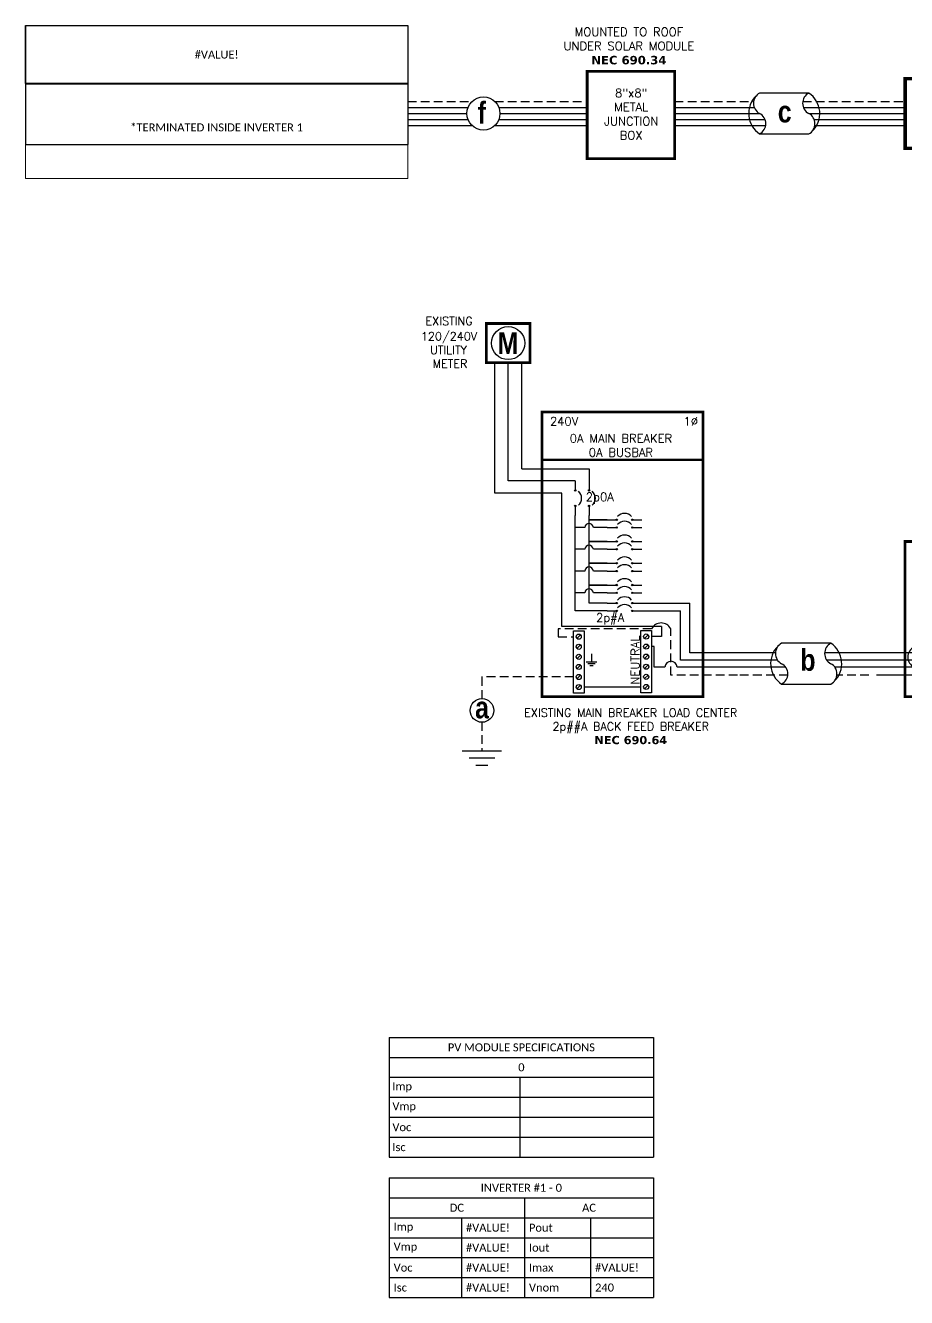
# Model space of a CAD drawing. Header units: feet. Extents: x 16885 to 17654, y 15293 to 15849.
# Drawn here: x 16885 to 17265, y 15293 to 15842 of the extents above; entities that cross this region are included whole.
import ezdxf

# ---------------------------------------------------------------- set-up
doc = ezdxf.new("R2010")
doc.units = ezdxf.units.FT
doc.header["$MEASUREMENT"] = 0
doc.linetypes.add('HIDDEN', pattern=[0.375, 0.25, -0.125])
for name, color, linetype in [('ONE LINE BLOCKS', 7, 'Continuous'), ('TABLES', 7, 'Continuous'), ('TEXT', 7, 'Continuous'), ('Z - TITLEBLOCK TXT', 7, 'Continuous')]:
    doc.layers.add(name, color=color, linetype=linetype)
doc.styles.add('ONE LINE TXT', font='techb___.ttf')
doc.styles.get("Standard").update_dxf_attribs({"font": 'simplex.shx'})

# ---------------------------------------------------------------- blocks, each defined once
blk = doc.blocks.new('*T10')
at = {"layer": 'Defpoints', "color": 8, "linetype": 'ByBlock', "lineweight": 0, "transparency": 16777216}
for p, q in [((0, -51.42), (0, -66.05)), ((165.11, -51.42), (165.11, -66.05)), ((0, -66.05), (165.11, -66.05))]:
    blk.add_line(p, q, dxfattribs=at)
at = {"layer": 'Z - TITLEBLOCK TXT', "color": 0, "lineweight": -2, "transparency": 16777216}
for p, q in [((0, 0), (165.11, 0)), ((0, 0), (0, -51.42)), ((165.11, 0), (165.11, -51.42)), ((0, -25.14), (165.11, -25.14)), ((0, -51.42), (165.11, -51.42))]:
    blk.add_line(p, q, dxfattribs=at)
at = {"layer": 'Z - TITLEBLOCK TXT', "color": 0, "linetype": 'Continuous', "transparency": 16777216, "char_height": 3.4544, "width": 155.095, "attachment_point": 5}
for s, insert in [('{\\fCalibri|b0|i0|c0;#VALUE!', (82.56, -12.57)), ('{\\fCalibri|b0|i0|c0;^J^J*TERMINATED INSIDE INVERTER 1', (82.56, -38.28))]:
    blk.add_mtext(s, dxfattribs=dict(at, insert=insert))
blk = doc.blocks.new('M_METER PAN')
at = {"color": 253, "linetype": 'Continuous'}
for p, q in [((4.735, 8.023), (3.483, 8.023)), ((3.483, 2.136), (3.483, 8.023)), ((4.735, 8.023), (4.735, 8.748)), ((8.589, 8.023), (8.589, 8.748)), ((8.589, 8.023), (9.84, 8.023)), ((9.84, 2.136), (9.84, 8.023)), ((3.483, 0.611), (0, 0.611)), ((9.84, 0.611), (13.323, 0.611))]:
    blk.add_line(p, q, dxfattribs=at)
at = {"color": 7, "linetype": 'Continuous'}
for p, q in [((5.163, 7.563), (5.163, 6.819)), ((5.163, 7.563), (9.474, 7.563)), ((9.474, 7.563), (9.474, 1.711)), ((4.245, 1.711), (0, 1.711)), ((4.245, 1.711), (4.245, 0.898)), ((5.163, 0.898), (5.163, 1.37)), ((9.474, 1.711), (13.323, 1.711)), ((4.245, 0.898), (5.163, 0.898))]:
    blk.add_line(p, q, dxfattribs=at)
at = {"color": 10, "linetype": 'Continuous'}
for p, q in [((8.16, 7.142), (8.16, 6.819)), ((8.16, 7.142), (9.123, 7.142)), ((9.123, 7.142), (9.123, 1.149)), ((3.832, 1.149), (0, 1.149)), ((3.832, 1.149), (3.832, 0.611)), ((8.16, 1.37), (8.16, 0.611)), ((9.123, 1.149), (13.323, 1.149)), ((3.832, 0.611), (8.16, 0.611))]:
    blk.add_line(p, q, dxfattribs=at)
at = {"color": 1, "linetype": 'Continuous'}
for p, q in [((5.565, 5.899), (4.761, 5.899)), ((7.758, 5.899), (8.562, 5.899)), ((5.565, 2.326), (4.761, 2.326)), ((7.758, 2.326), (8.562, 2.326))]:
    blk.add_line(p, q, dxfattribs=at)
at = {"color": 253, "linetype": 'Continuous'}
for centre, start, end in [((3.823, 1.374), 113.9997, 246.0003), ((9.5, 1.374), 293.9997, 66.0003)]:
    blk.add_arc(centre, 0.835, start, end, dxfattribs=at)
at = {"layer": 'ONE LINE BLOCKS', "lineweight": 50, "const_width": 0.21}
blk.add_lwpolyline([(2.772, -1.647), (2.772, 10.216), (10.552, 10.216), (10.552, -1.647)], close=True, dxfattribs=at)
at = {"layer": 'TEXT', "color": 92, "linetype": 'HIDDEN', "ltscale": 15}
for p, q in [((4.347, 0), (0, 0)), ((4.347, 0), (4.347, -0.649)), ((8.201, 0), (8.201, -0.649)), ((8.201, 0), (13.323, 0))]:
    blk.add_line(p, q, dxfattribs=at)
at = {"layer": 'TEXT', "color": 92, "linetype": 'Continuous', "flags": 128}
for points in [[(9.228, -0.457), (9.227, -1.078)], [(8.812, -1.078), (9.642, -1.078)], [(9.498, -1.231), (8.956, -1.231)], [(9.354, -1.385), (9.1, -1.385)]]:
    blk.add_lwpolyline(points, dxfattribs=at)
at = {"layer": 'TEXT', "linetype": 'Continuous'}
blk.add_circle((6.662, 4.095), 2.059, dxfattribs=at)
at = {"layer": 'Z - TITLEBLOCK TXT', "color": 1, "linetype": 'Continuous'}
for p, q in [((4.275, 8.748), (4.275, 9.552)), ((4.275, 9.552), (9.049, 9.552)), ((9.049, 9.552), (9.049, 8.748)), ((9.049, 8.748), (4.275, 8.748)), ((4.761, 6.819), (4.761, 4.888)), ((5.565, 6.819), (4.761, 6.819)), ((5.565, 5.838), (5.565, 6.819)), ((7.758, 5.838), (7.758, 6.819)), ((7.758, 6.819), (8.562, 6.819)), ((8.562, 6.819), (8.562, 4.888)), ((4.761, 3.301), (4.761, 1.37)), ((8.562, 3.301), (8.562, 1.37)), ((5.565, 1.37), (5.565, 2.351)), ((7.758, 1.37), (7.758, 2.351)), ((4.761, 1.37), (5.565, 1.37)), ((8.562, 1.37), (7.758, 1.37)), ((3.887, -1.453), (3.887, -0.649)), ((3.887, -0.649), (8.661, -0.649)), ((8.661, -0.649), (8.661, -1.453)), ((8.661, -1.453), (3.887, -1.453))]:
    blk.add_line(p, q, dxfattribs=at)
at = {"layer": 'Z - TITLEBLOCK TXT', "color": 4, "linetype": 'Continuous'}
for p, q in [((4.874, 9.29), (4.596, 9.011)), ((5.645, 9.29), (5.366, 9.011)), ((6.416, 9.29), (6.137, 9.011)), ((7.186, 9.29), (6.908, 9.011)), ((7.957, 9.29), (7.679, 9.011)), ((8.728, 9.29), (8.449, 9.011)), ((5.303, 6.499), (5.024, 6.22)), ((8.299, 6.499), (8.021, 6.22)), ((5.303, 2.005), (5.024, 1.727)), ((8.299, 2.005), (8.021, 1.727)), ((4.486, -0.912), (4.208, -1.19)), ((5.257, -0.912), (4.978, -1.19)), ((6.028, -0.912), (5.749, -1.19)), ((6.798, -0.912), (6.52, -1.19)), ((7.569, -0.912), (7.291, -1.19)), ((8.34, -0.912), (8.061, -1.19))]:
    blk.add_line(p, q, dxfattribs=at)
for centre in [(4.735, 9.15), (5.506, 9.15), (6.276, 9.15), (7.047, 9.15), (7.818, 9.15), (8.589, 9.15), (5.163, 6.359), (8.16, 6.359), (5.163, 1.866), (8.16, 1.866), (4.347, -1.051), (5.118, -1.051), (5.888, -1.051), (6.659, -1.051), (7.43, -1.051), (8.201, -1.051)]:
    blk.add_circle(centre, 0.197, dxfattribs=at)
at = {"layer": 'TABLES', "color": 4, "linetype": 'Continuous'}
blk.add_text('ISOLATED NEUTRAL', height=0.33207, dxfattribs=at).set_placement((4.339, 9.669))
at = {"layer": 'TEXT', "color": 1, "insert": (6.613, 11.342), "char_height": 0.62775, "attachment_point": 5}
blk.add_mtext_dynamic_manual_height_columns('PRODUCTION METER', width=1.32031, gutter_width=7.17, heights=[0], dxfattribs=at)
at = {"layer": 'Z - TITLEBLOCK TXT', "color": 253, "linetype": 'Continuous', "style": 'ONE LINE TXT'}
blk.add_text('M', height=1.662, dxfattribs=at).set_placement((5.854, 3.259))
blk = doc.blocks.new('*U11')
at = {"color": 0}
blk.add_blockref('M_METER PAN', (0, 0), dxfattribs=at)
blk = doc.blocks.new('*T7')
at = {"layer": 'Z - TITLEBLOCK TXT', "color": 0, "lineweight": -2, "transparency": 16777216}
for p, q in [((0, 0), (114.19, 0)), ((0, 0), (0, -51.7)), ((114.19, 0), (114.19, -51.7)), ((0, -8.62), (114.19, -8.62)), ((58.43, -8.62), (58.43, -51.7)), ((0, -17.23), (114.19, -17.23)), ((31.22, -17.23), (31.22, -51.7)), ((86.98, -17.23), (86.98, -51.7)), ((0, -25.85), (114.19, -25.85)), ((0, -34.47), (114.19, -34.47)), ((0, -43.08), (114.19, -43.08)), ((0, -51.7), (114.19, -51.7))]:
    blk.add_line(p, q, dxfattribs=at)
at = {"layer": 'Z - TITLEBLOCK TXT', "color": 0, "linetype": 'Continuous', "transparency": 16777216, "char_height": 3.4544}
for s, insert, width, attachment_point in [('{\\fCalibri|b0|i0|c0;INVERTER #1 - 0', (57.09, -4.31), 110.3293, 5), ('{\\fCalibri|b0|i0|c0;DC', (29.22, -12.93), 54.5755, 5), ('{\\fCalibri|b0|i0|c0;AC', (86.31, -12.93), 51.8976, 5), ('{\\fCalibri|b0|i0|c0;Imp', (1.93, -21.54), 27.3681, 4), ('{\\fCalibri|b0|i0|c0;#VALUE!', (33.15, -21.54), 23.3513, 4), ('{\\fCalibri|b0|i0|c0;Pout', (60.36, -21.54), 24.6902, 4), ('{\\fCalibri|b0|i0|c0;', (88.91, -21.54), 23.3513, 4), ('{\\fCalibri|b0|i0|c0;Vmp', (1.93, -30.16), 27.3681, 4), ('{\\fCalibri|b0|i0|c0;#VALUE!', (33.15, -30.16), 23.3513, 4), ('{\\fCalibri|b0|i0|c0;Iout', (60.36, -30.16), 24.6902, 4), ('{\\fCalibri|b0|i0|c0;', (88.91, -30.16), 23.3513, 4), ('{\\fCalibri|b0|i0|c0;Voc', (1.93, -38.78), 27.3681, 4), ('{\\fCalibri|b0|i0|c0;#VALUE!', (33.15, -38.78), 23.3513, 4), ('{\\fCalibri|b0|i0|c0;Imax', (60.36, -38.78), 24.6902, 4), ('{\\fCalibri|b0|i0|c0;#VALUE!', (88.91, -38.78), 23.3513, 4), ('{\\fCalibri|b0|i0|c0;Isc', (1.93, -47.39), 27.3681, 4), ('{\\fCalibri|b0|i0|c0;#VALUE!', (33.15, -47.39), 23.3513, 4), ('{\\fCalibri|b0|i0|c0;Vnom', (60.36, -47.39), 24.6902, 4), ('{\\fCalibri|b0|i0|c0;240', (88.91, -47.39), 23.3513, 4)]:
    blk.add_mtext(s, dxfattribs=dict(at, insert=insert, width=width, attachment_point=attachment_point))
blk = doc.blocks.new('*T8')
at = {"layer": 'Z - TITLEBLOCK TXT', "color": 0, "lineweight": -2, "transparency": 16777216}
for p, q in [((0, 0), (114.19, 0)), ((0, 0), (0, -51.69)), ((114.19, 0), (114.19, -51.69)), ((0, -8.62), (114.19, -8.62)), ((0, -17.23), (114.19, -17.23)), ((56.41, -17.23), (56.41, -51.69)), ((0, -25.85), (114.19, -25.85)), ((0, -34.46), (114.19, -34.46)), ((0, -43.08), (114.19, -43.08)), ((0, -51.69), (114.19, -51.69))]:
    blk.add_line(p, q, dxfattribs=at)
at = {"layer": 'Z - TITLEBLOCK TXT', "color": 0, "linetype": 'Continuous', "transparency": 16777216, "char_height": 3.4544}
for s, insert, width, attachment_point in [('{\\fCalibri|b0|i0|c0;PV MODULE SPECIFICATIONS', (57.09, -4.31), 111.433, 5), ('{\\fCalibri|b0|i0|c0;0', (57.09, -12.92), 111.433, 5), ('{\\fCalibri|b0|i0|c0;Imp', (1.38, -21.54), 53.6551, 4), ('{\\fCalibri|b0|i0|c0;', (57.78, -21.54), 55.0254, 4), ('{\\fCalibri|b0|i0|c0;Vmp', (1.38, -30.15), 53.6551, 4), ('{\\fCalibri|b0|i0|c0;', (57.78, -30.15), 55.0254, 4), ('{\\fCalibri|b0|i0|c0;Voc', (1.38, -38.77), 53.6551, 4), ('{\\fCalibri|b0|i0|c0;', (57.78, -38.77), 55.0254, 4), ('{\\fCalibri|b0|i0|c0;Isc', (1.38, -47.39), 53.6551, 4), ('{\\fCalibri|b0|i0|c0;', (57.78, -47.39), 55.0254, 4)]:
    blk.add_mtext(s, dxfattribs=dict(at, insert=insert, width=width, attachment_point=attachment_point))
blk = doc.blocks.new('*U12')
at = {"layer": 'ONE LINE BLOCKS', "linetype": 'Continuous'}
h = blk.add_hatch(color=1, dxfattribs=at)
h.dxf.hatch_style = 1
edge = h.paths.add_edge_path()
edge.add_arc((-70.09, 79.71), 0.291, 0, 360)
h = blk.add_hatch(color=1, dxfattribs=at)
h.dxf.hatch_style = 1
edge = h.paths.add_edge_path()
edge.add_arc((-64.17, 79.71), 0.291, 0, 360)
h = blk.add_hatch(color=1, dxfattribs=at)
h.dxf.hatch_style = 1
edge = h.paths.add_edge_path()
edge.add_arc((-70.09, 73.04), 0.291, 0, 360)
h = blk.add_hatch(color=1, dxfattribs=at)
h.dxf.hatch_style = 1
edge = h.paths.add_edge_path()
edge.add_arc((-64.17, 73.04), 0.291, 0, 360)
h = blk.add_hatch(color=1, dxfattribs=at)
h.dxf.hatch_style = 1
edge = h.paths.add_edge_path()
edge.add_arc((-52.18, 67.09), 0.291, 0, 360)
h = blk.add_hatch(color=1, dxfattribs=at)
h.dxf.hatch_style = 1
edge = h.paths.add_edge_path()
edge.add_arc((-45.5, 67.09), 0.291, 0, 360)
h = blk.add_hatch(color=1, dxfattribs=at)
h.dxf.hatch_style = 1
edge = h.paths.add_edge_path()
edge.add_arc((-52.18, 63.72), 0.291, 0, 360)
h = blk.add_hatch(color=1, dxfattribs=at)
h.dxf.hatch_style = 1
edge = h.paths.add_edge_path()
edge.add_arc((-45.5, 63.72), 0.291, 0, 360)
h = blk.add_hatch(color=1, dxfattribs=at)
h.dxf.hatch_style = 1
edge = h.paths.add_edge_path()
edge.add_arc((-52.18, 57.69), 0.291, 0, 360)
h = blk.add_hatch(color=1, dxfattribs=at)
h.dxf.hatch_style = 1
edge = h.paths.add_edge_path()
edge.add_arc((-45.5, 57.69), 0.291, 0, 360)
h = blk.add_hatch(color=1, dxfattribs=at)
h.dxf.hatch_style = 1
edge = h.paths.add_edge_path()
edge.add_arc((-52.18, 54.31), 0.291, 0, 360)
h = blk.add_hatch(color=1, dxfattribs=at)
h.dxf.hatch_style = 1
edge = h.paths.add_edge_path()
edge.add_arc((-45.5, 54.31), 0.291, 0, 360)
h = blk.add_hatch(color=1, dxfattribs=at)
h.dxf.hatch_style = 1
edge = h.paths.add_edge_path()
edge.add_arc((-52.18, 48.29), 0.291, 0, 360)
h = blk.add_hatch(color=1, dxfattribs=at)
h.dxf.hatch_style = 1
edge = h.paths.add_edge_path()
edge.add_arc((-52.18, 44.91), 0.291, 0, 360)
h = blk.add_hatch(color=1, dxfattribs=at)
h.dxf.hatch_style = 1
edge = h.paths.add_edge_path()
edge.add_arc((-45.5, 48.29), 0.291, 0, 360)
h = blk.add_hatch(color=1, dxfattribs=at)
h.dxf.hatch_style = 1
edge = h.paths.add_edge_path()
edge.add_arc((-45.5, 44.91), 0.291, 0, 360)
h = blk.add_hatch(color=1, dxfattribs=at)
h.dxf.hatch_style = 1
edge = h.paths.add_edge_path()
edge.add_arc((-52.18, 38.89), 0.291, 0, 360)
h = blk.add_hatch(color=1, dxfattribs=at)
h.dxf.hatch_style = 1
edge = h.paths.add_edge_path()
edge.add_arc((-45.5, 38.89), 0.291, 0, 360)
h = blk.add_hatch(color=1, dxfattribs=at)
h.dxf.hatch_style = 1
edge = h.paths.add_edge_path()
edge.add_arc((-52.18, 35.51), 0.291, 0, 360)
h = blk.add_hatch(color=1, dxfattribs=at)
h.dxf.hatch_style = 1
edge = h.paths.add_edge_path()
edge.add_arc((-45.5, 35.51), 0.291, 0, 360)
h = blk.add_hatch(color=1, dxfattribs=at)
h.dxf.hatch_style = 1
edge = h.paths.add_edge_path()
edge.add_arc((-52.18, 31.06), 0.291, 0, 360)
h = blk.add_hatch(color=1, dxfattribs=at)
h.dxf.hatch_style = 1
edge = h.paths.add_edge_path()
edge.add_arc((-52.18, 27.68), 0.291, 0, 360)
h = blk.add_hatch(color=1, dxfattribs=at)
h.dxf.hatch_style = 1
edge = h.paths.add_edge_path()
edge.add_arc((-45.5, 31.06), 0.291, 0, 360)
h = blk.add_hatch(color=1, dxfattribs=at)
h.dxf.hatch_style = 1
edge = h.paths.add_edge_path()
edge.add_arc((-45.5, 27.68), 0.291, 0, 360)
at = {"color": 10, "linetype": 'Continuous'}
for p, q in [((-24.71, 6.49), (-24.71, 27.68)), ((-20.67, 27.68), (-20.67, 27.68)), ((-20.67, 27.68), (-20.67, 27.68)), ((0, 6.49), (-24.71, 6.49))]:
    blk.add_line(p, q, dxfattribs=at)
at = {"color": 7, "linetype": 'Continuous'}
for p, q in [((-20.69, 9.66), (-20.69, 31.06)), ((0, 9.66), (-20.69, 9.66))]:
    blk.add_line(p, q, dxfattribs=at)
at = {"color": 253, "linetype": 'Continuous'}
for p, q in [((-36.04, 12.29), (-37.2, 12.29)), ((-36.04, 3.45), (-36.04, 12.29)), ((-31.39, 3.45), (-36.04, 3.45)), ((0, 3.45), (-26.11, 3.45))]:
    blk.add_line(p, q, dxfattribs=at)
at = {"color": 7, "linetype": 'Continuous'}
blk.add_circle((-110.4, -15.26), 5.11, dxfattribs=at)
at = {"color": 253, "linetype": 'Continuous'}
blk.add_arc((-28.75, 3.3), 2.64, 3.2819, 176.7181, dxfattribs=at)
at = {"layer": 'ONE LINE BLOCKS', "lineweight": 50}
for p, q in [((-108.51, 134.89), (-108.51, 151.79)), ((-108.51, 151.79), (-89.65, 151.79)), ((-89.65, 151.79), (-89.65, 134.89)), ((-89.65, 134.89), (-108.51, 134.89)), ((-84.43, 92.98), (-14.91, 92.98))]:
    blk.add_line(p, q, dxfattribs=at)
at = {"layer": 'ONE LINE BLOCKS', "lineweight": 50, "const_width": 1.19}
for points in [[(-108.51, 134.89), (-108.51, 151.79), (-89.65, 151.79), (-89.65, 134.89)], [(-84.43, -9.3), (-84.43, 113.61), (-14.91, 113.61), (-14.91, -9.3)]]:
    blk.add_lwpolyline(points, close=True, dxfattribs=at)
at = {"layer": 'TEXT', "color": 92, "linetype": 'HIDDEN', "ltscale": 15}
for p, q in [((-77.46, 20.02), (-77.46, 16.57)), ((-37.13, 20.02), (-77.46, 20.02)), ((-77.46, 16.57), (-70.87, 16.57)), ((-28.89, 0), (-28.89, 20.02)), ((0, 0), (-28.89, 0)), ((-70.87, -0.83), (-110.4, -0.83)), ((-110.4, -0.83), (-110.4, -10.15)), ((-110.4, -20.38), (-110.4, -32.73))]:
    blk.add_line(p, q, dxfattribs=at)
at = {"layer": 'TEXT', "color": 92, "linetype": 'Continuous', "ltscale": 15}
blk.add_line((-41.74, -5.18), (-66.33, -5.18), dxfattribs=at)
at = {"layer": 'TEXT', "color": 92, "linetype": 'HIDDEN', "flags": 128}
for points in [[(-65.45, 5.69), (-60.77, 5.69)], [(-63.1, 9.2), (-63.11, 5.69)], [(-61.58, 4.83), (-64.64, 4.83)], [(-62.39, 3.96), (-63.82, 3.96)]]:
    blk.add_lwpolyline(points, dxfattribs=at)
at = {"layer": 'TEXT', "color": 92, "linetype": 'Continuous', "ltscale": 4, "flags": 128}
for points in [[(-118.88, -32.73), (-101.92, -32.73)], [(-104.86, -35.88), (-115.94, -35.88)], [(-107.8, -39.02), (-113, -39.02)]]:
    blk.add_lwpolyline(points, dxfattribs=at)
at = {"layer": 'TEXT', "linetype": 'Continuous'}
blk.add_circle((-99.08, 143.34), 7.15, dxfattribs=at)
at = {"layer": 'TEXT', "color": 92, "linetype": 'Continuous', "ltscale": 0.3}
blk.add_arc((-33.01, 17.86), 4.65, 27.6639, 152.3361, dxfattribs=at)
at = {"layer": 'Z - TITLEBLOCK TXT', "color": 253, "linetype": 'Continuous'}
for p, q in [((-104.8, 78.58), (-104.8, 134.89)), ((-75.86, 78.58), (-104.8, 78.58)), ((-75.86, 20.99), (-75.86, 78.58)), ((-32.91, 20.99), (-75.86, 20.99)), ((-32.91, 16.64), (-37.2, 16.64)), ((-32.91, 20.99), (-32.91, 16.64))]:
    blk.add_line(p, q, dxfattribs=at)
at = {"layer": 'Z - TITLEBLOCK TXT', "color": 10, "linetype": 'Continuous'}
for p, q in [((-99.08, 83.91), (-99.08, 134.89)), ((-70.09, 83.91), (-99.08, 83.91)), ((-70.09, 27.68), (-70.09, 68.84)), ((-66.04, 63.72), (-70.09, 63.72)), ((-56.38, 63.72), (-62.3, 63.72)), ((-66.04, 54.31), (-70.09, 54.31)), ((-56.38, 54.31), (-62.3, 54.31)), ((-66.04, 44.91), (-70.09, 44.91)), ((-56.38, 44.91), (-62.3, 44.91)), ((-66.04, 35.51), (-70.09, 35.51)), ((-56.38, 35.51), (-62.3, 35.51)), ((-56.38, 27.68), (-70.09, 27.68)), ((-41.31, 27.68), (-24.71, 27.68))]:
    blk.add_line(p, q, dxfattribs=at)
at = {"layer": 'Z - TITLEBLOCK TXT', "color": 7, "linetype": 'Continuous'}
for p, q in [((-93.24, 89.01), (-93.24, 134.89)), ((-93.24, 89.01), (-64.17, 89.01)), ((-64.17, 89.01), (-64.17, 83.91)), ((-64.17, 67.09), (-64.17, 68.84)), ((-64.17, 57.69), (-64.17, 67.09)), ((-64.17, 67.09), (-56.38, 67.09)), ((-56.38, 67.09), (-64.17, 67.09)), ((-64.17, 48.29), (-64.17, 57.69)), ((-64.17, 57.69), (-56.38, 57.69)), ((-56.38, 57.69), (-64.17, 57.69)), ((-64.17, 38.89), (-64.17, 48.29)), ((-64.17, 48.29), (-56.38, 48.29)), ((-56.38, 48.29), (-64.17, 48.29)), ((-64.17, 31.06), (-64.17, 38.89)), ((-64.17, 38.89), (-56.38, 38.89)), ((-56.38, 38.89), (-64.17, 38.89)), ((-56.38, 31.06), (-64.17, 31.06)), ((-41.31, 31.06), (-20.69, 31.06))]:
    blk.add_line(p, q, dxfattribs=at)
at = {"layer": 'Z - TITLEBLOCK TXT', "color": 1, "linetype": 'Continuous'}
for p, q in [((-70.87, -7.78), (-70.87, 19.17)), ((-70.87, 19.17), (-66.33, 19.17)), ((-66.33, 19.17), (-66.33, -7.78)), ((-41.74, -7.71), (-41.74, 19.24)), ((-41.74, 19.24), (-37.2, 19.24)), ((-37.2, 19.24), (-37.2, -7.71)), ((-66.33, -7.78), (-70.87, -7.78)), ((-37.2, -7.71), (-41.74, -7.71))]:
    blk.add_line(p, q, dxfattribs=at)
at = {"layer": 'Z - TITLEBLOCK TXT', "color": 4, "linetype": 'Continuous'}
for p, q in [((-67.81, 17.35), (-69.38, 15.78)), ((-38.69, 17.43), (-40.26, 15.85)), ((-67.81, 13), (-69.38, 11.43)), ((-38.69, 13.08), (-40.26, 11.5)), ((-67.81, 8.65), (-69.38, 7.08)), ((-38.69, 8.73), (-40.26, 7.15)), ((-67.81, 4.3), (-69.38, 2.73)), ((-38.69, 4.38), (-40.26, 2.8)), ((-38.69, 0.03), (-40.26, -1.55)), ((-67.81, -0.05), (-69.38, -1.62)), ((-67.81, -4.4), (-69.38, -5.97)), ((-38.69, -4.33), (-40.26, -5.9))]:
    blk.add_line(p, q, dxfattribs=at)
at = {"layer": 'Z - TITLEBLOCK TXT', "color": 1, "linetype": 'Continuous', "flags": 128}
for points in [[(-70.09, 83.91), (-70.09, 79.71)], [(-70.09, 83.91), (-70.09, 79.71)], [(-64.17, 83.91), (-64.17, 79.71)], [(-64.17, 83.91), (-64.17, 79.71)], [(-70.09, 73.04), (-70.09, 68.84)], [(-64.17, 73.04), (-64.17, 68.84)], [(-56.38, 67.09), (-52.18, 67.09)], [(-56.38, 67.09), (-52.18, 67.09)], [(-45.5, 67.09), (-41.31, 67.09)], [(-56.38, 63.72), (-52.18, 63.72)], [(-56.38, 63.72), (-52.18, 63.72)], [(-45.5, 63.72), (-41.31, 63.72)], [(-56.38, 57.69), (-52.18, 57.69)], [(-56.38, 57.69), (-52.18, 57.69)], [(-45.5, 57.69), (-41.31, 57.69)], [(-56.38, 54.31), (-52.18, 54.31)], [(-56.38, 54.31), (-52.18, 54.31)], [(-45.5, 54.31), (-41.31, 54.31)], [(-56.38, 48.29), (-52.18, 48.29)], [(-56.38, 48.29), (-52.18, 48.29)], [(-56.38, 44.91), (-52.18, 44.91)], [(-56.38, 44.91), (-52.18, 44.91)], [(-45.5, 48.29), (-41.31, 48.29)], [(-45.5, 44.91), (-41.31, 44.91)], [(-56.38, 38.89), (-52.18, 38.89)], [(-56.38, 38.89), (-52.18, 38.89)], [(-45.5, 38.89), (-41.31, 38.89)], [(-56.38, 35.51), (-52.18, 35.51)], [(-56.38, 35.51), (-52.18, 35.51)], [(-45.5, 35.51), (-41.31, 35.51)], [(-56.38, 31.06), (-52.18, 31.06)], [(-56.38, 31.06), (-52.18, 31.06)], [(-56.38, 27.68), (-52.18, 27.68)], [(-56.38, 27.68), (-52.18, 27.68)], [(-45.5, 31.06), (-41.31, 31.06)], [(-45.5, 27.68), (-41.31, 27.68)]]:
    blk.add_lwpolyline(points, dxfattribs=at)
at = {"layer": 'Z - TITLEBLOCK TXT', "color": 1, "linetype": 'Continuous'}
for centre in [(-70.09, 79.71), (-64.17, 79.71), (-70.09, 73.04), (-64.17, 73.04), (-52.18, 67.09), (-45.5, 67.09), (-52.18, 63.72), (-45.5, 63.72), (-52.18, 57.69), (-45.5, 57.69), (-52.18, 54.31), (-45.5, 54.31), (-52.18, 48.29), (-52.18, 44.91), (-45.5, 48.29), (-45.5, 44.91), (-52.18, 38.89), (-45.5, 38.89), (-52.18, 35.51), (-45.5, 35.51), (-52.18, 31.06), (-52.18, 27.68), (-45.5, 31.06), (-45.5, 27.68)]:
    blk.add_circle(centre, 0.291, dxfattribs=at)
at = {"layer": 'Z - TITLEBLOCK TXT', "color": 4, "linetype": 'Continuous'}
for centre in [(-68.6, 16.57), (-39.47, 16.64), (-68.6, 12.22), (-39.47, 12.29), (-68.6, 7.87), (-39.47, 7.94), (-68.6, 3.52), (-68.6, -0.83), (-39.47, 3.59), (-39.47, -0.76), (-68.6, -5.18), (-39.47, -5.11)]:
    blk.add_circle(centre, 1.11, dxfattribs=at)
at = {"layer": 'Z - TITLEBLOCK TXT', "color": 1, "linetype": 'Continuous'}
for centre, start, end in [((-71.28, 76.38), 310.3392, 49.6608), ((-65.36, 76.38), 310.3392, 49.6608), ((-48.84, 65.9), 40.3392, 139.6608), ((-48.84, 62.52), 40.3392, 139.6608), ((-48.84, 56.5), 40.3392, 139.6608), ((-48.84, 53.12), 40.3392, 139.6608), ((-48.84, 47.1), 40.3392, 139.6608), ((-48.84, 43.72), 40.3392, 139.6608), ((-48.84, 37.69), 40.3392, 139.6608), ((-48.84, 34.31), 40.3392, 139.6608), ((-48.84, 29.86), 40.3392, 139.6608), ((-48.84, 26.48), 40.3392, 139.6608)]:
    blk.add_arc(centre, 3.93, start, end, dxfattribs=at)
at = {"layer": 'Z - TITLEBLOCK TXT', "color": 10, "linetype": 'Continuous'}
for centre in [(-64.17, 63.61), (-64.17, 54.21), (-64.17, 44.8), (-64.17, 35.4)]:
    blk.add_arc(centre, 1.87, 3.2937, 176.7063, dxfattribs=at)
at = {"layer": 'TABLES', "color": 1, "linetype": 'Continuous'}
blk.add_text('NEUTRAL', height=3.658, rotation=90, dxfattribs=at).set_placement((-42.4, -4.09))
at = {"layer": 'TEXT', "color": 1}
for s, p in [('EXISTING', (-134.76, 151.1)), ('120/240V', (-136.78, 144.52)), ('UTILITY', (-132.82, 138.61)), ('METER', (-131.72, 132.71))]:
    blk.add_text(s, height=3.543, dxfattribs=at).set_placement(p)
at = {"layer": 'TEXT', "color": 1, "attachment_point": 5}
for s, width, gutter_width, heights, insert, char_height in [('240V', 0.1481, 0.75, [0], (-74.92, 109.56), 3.658), ('1∅', 0.1481, 0.75, [0], (-20.22, 109.56), 3.658), ('0A MAIN BREAKER\\P0A BUSBAR', 94.6859, 0.75, [0], (-50.38, 99.17), 3.6576), ('2p0A', 0.1481, 0.75, [0], (-59.53, 76.34), 3.658), ('2p#A', 0.1481, 0.75, [0], (-55.05, 24.24), 3.658), ('EXISTING MAIN BREAKER LOAD CENTER\\P2p##A BACK FEED BREAKER\\P{\\fVerdana|b1|i0|c0|p34;NEC 690.64}', 140.5774, 97.94, [58.72], (-46.13, -22.19), 3.5433)]:
    blk.add_mtext_dynamic_manual_height_columns(s, width=width, gutter_width=gutter_width, heights=heights, dxfattribs=dict(at, insert=insert, char_height=char_height))
at = {"layer": 'Z - TITLEBLOCK TXT', "color": 253, "linetype": 'Continuous', "style": 'ONE LINE TXT'}
blk.add_text('M', height=9.38, dxfattribs=at).set_placement((-103.64, 138.62))
at = {"layer": 'Z - TITLEBLOCK TXT', "color": 1, "linetype": 'Continuous', "insert": (-113.36, -9.32), "char_height": 9.3833, "attachment_point": 1, "style": 'ONE LINE TXT'}
blk.add_mtext_dynamic_manual_height_columns('{\\W1;\\C256;a}', width=0.1385, gutter_width=2.13, heights=[0], dxfattribs=at)
blk = doc.blocks.new('string2')
at = {"color": 7, "linetype": 'Continuous'}
for p, q in [((6198.19, 21122.69), (6224.42, 21122.69)), ((6237.51, 21122.69), (6275.66, 21122.69)), ((6313.45, 21122.69), (6352.48, 21122.69)), ((6373.72, 21122.69), (6413.04, 21122.69)), ((6443.14, 21122.69), (6459.41, 21122.69)), ((6459.41, 21122.69), (6762.65, 21122.69)), ((6762.65, 21122.69), (6762.65, 21038.74)), ((6762.65, 21017.5), (6762.65, 20903.61)), ((6746.77, 20922.02), (6739.32, 20922.02)), ((6746.77, 20917.91), (6746.77, 20922.02)), ((6762.65, 20903.61), (6746.77, 20903.61))]:
    blk.add_line(p, q, dxfattribs=at)
at = {"color": 253, "linetype": 'Continuous'}
for p, q in [((6198.19, 21120.07), (6226.02, 21120.07)), ((6235.72, 21120.07), (6275.66, 21120.07)), ((6313.45, 21120.07), (6352.74, 21120.07)), ((6373.98, 21120.07), (6413.04, 21120.07)), ((6443.14, 21120.07), (6459.41, 21120.07)), ((6459.41, 21120.07), (6760.03, 21120.07)), ((6760.03, 21120.07), (6760.03, 21038.62)), ((6760.03, 21017.38), (6760.03, 20906.23)), ((6760.03, 20906.23), (6744.19, 20906.23)), ((6744.19, 20906.23), (6744.19, 20902.12)), ((6744.19, 20902.12), (6739.32, 20902.12))]:
    blk.add_line(p, q, dxfattribs=at)
at = {"layer": 'Z - TITLEBLOCK TXT', "linetype": 'Continuous'}
blk.add_arc((6741.64, 20910.76), 8.8, 305.6505, 54.3495, dxfattribs=at)

msp = doc.modelspace()

# ---------------------------------------------------------------- linework, layer by layer
at = {"color": 7, "linetype": 'Continuous'}
for p, q in [((17222.97, 15812.63), (17201.73, 15812.63)), ((17049.78, 15806.44), (17076, 15806.44)), ((17089.1, 15806.44), (17127.25, 15806.44)), ((17165.03, 15806.44), (17199.39, 15806.44)), ((17220.64, 15806.44), (17264.62, 15806.44)), ((17201.73, 15795), (17222.97, 15795)), ((17232.47, 15575.06), (17211.22, 15575.06)), ((17208.57, 15570.99), (17192.22, 15570.99)), ((17248.87, 15570.99), (17229.81, 15570.99)), ((17211.22, 15557.43), (17232.47, 15557.43))]:
    msp.add_line(p, q, dxfattribs=at)
at = {"color": 253, "linetype": 'Continuous'}
for p, q in [((17049.78, 15803.81), (17075.32, 15803.81)), ((17089.6, 15803.81), (17127.25, 15803.81)), ((17165.03, 15803.81), (17201.73, 15803.81)), ((17222.97, 15803.81), (17264.62, 15803.81)), ((17212.93, 15564.77), (17192.22, 15564.77)), ((17248.87, 15564.77), (17234.18, 15564.77))]:
    msp.add_line(p, q, dxfattribs=at)
at = {"color": 10, "linetype": 'Continuous'}
for p, q in [((17209.45, 15567.81), (17192.22, 15567.81)), ((17248.87, 15567.81), (17230.69, 15567.81))]:
    msp.add_line(p, q, dxfattribs=at)
at = {"color": 7, "linetype": 'Continuous'}
msp.add_circle((17082.46, 15803.81), 7.14, dxfattribs=at)
for centre, start, end in [((17207.58, 15803.81), 133.9732, 236.4265), ((17217.12, 15803.81), 313.9732, 56.4265), ((17217.07, 15566.25), 133.9732, 236.4265), ((17226.62, 15566.25), 313.9732, 56.4265)]:
    msp.add_arc(centre, 10.58, start, end, dxfattribs=at)
at = {"layer": 'ONE LINE BLOCKS', "lineweight": 50}
for points, const_width in [([(17165.03, 15784.27), (17127.25, 15784.27), (17127.25, 15822.05), (17165.03, 15822.05)], 1.19), ([(17294.72, 15788.76), (17264.62, 15788.76), (17264.62, 15818.87), (17294.72, 15818.87)], 1.53)]:
    msp.add_lwpolyline(points, close=True, dxfattribs=dict(at, const_width=const_width))
at = {"layer": 'TEXT', "color": 92, "linetype": 'HIDDEN', "ltscale": 15}
for p, q in [((17049.78, 15809.06), (17077.61, 15809.06)), ((17087.3, 15809.06), (17127.25, 15809.06)), ((17165.03, 15809.06), (17199.13, 15809.06)), ((17220.38, 15809.06), (17264.62, 15809.06)), ((17213.86, 15561.33), (17192.22, 15561.33)), ((17248.87, 15561.33), (17235.11, 15561.33))]:
    msp.add_line(p, q, dxfattribs=at)
at = {"layer": 'Z - TITLEBLOCK TXT', "linetype": 'Continuous'}
msp.add_lwpolyline([(16884.67, 15841.83), (17049.78, 15841.83), (17049.78, 15816.7), (16884.67, 15816.7)], close=True, dxfattribs=at)
for centre, start, end in [((17204.04, 15808.22), 117.6639, 242.3361), ((17225.28, 15808.22), 117.6639, 242.3361), ((17199.42, 15799.41), 297.6639, 62.3361), ((17220.66, 15799.41), 297.6639, 62.3361), ((17213.53, 15570.65), 117.6639, 242.3361), ((17234.78, 15570.65), 117.6639, 242.3361), ((17208.91, 15561.84), 297.6639, 62.3361), ((17230.16, 15561.84), 297.6639, 62.3361)]:
    msp.add_arc(centre, 4.98, start, end, dxfattribs=at)

# ---------------------------------------------------------------- block references
for name, p in [('*T10', (16884.67, 15841.83)), ('*T8', (17041.75, 15404.87)), ('*T7', (17041.75, 15344.25))]:
    msp.add_blockref(name, p)
at = {"color": 7}
for name, p in [('string2', (10851.59, -5321.5)), ('*U12', (17192.22, 15561.33))]:
    msp.add_blockref(name, p, dxfattribs=at)
at = {"color": 155, "true_color": 0x647190, "xscale": 5.644441731736358, "yscale": 5.644441731736358, "zscale": 5.644441731736358}
msp.add_blockref('*U11', (17248.87, 15561.33), dxfattribs=at)

# ---------------------------------------------------------------- texts
at = {"layer": 'TEXT', "color": 1, "char_height": 3.6576, "attachment_point": 5}
for s, width, insert in [(' \\PMOUNTED TO ROOF \\PUNDER SOLAR MODULE\\P{\\fVerdana|b1|i0|c0|p34;NEC 690.34}', 72.4158, (17145.26, 15835.97)), ('8"x8" METAL JUNCTION BOX ', 0.4767, (17146.28, 15803.53))]:
    msp.add_mtext_dynamic_manual_height_columns(s, width=width, gutter_width=7.17, heights=[0], dxfattribs=dict(at, insert=insert))
at = {"layer": 'Z - TITLEBLOCK TXT', "style": 'ONE LINE TXT'}
msp.add_text('b', height=9.38, dxfattribs=at).set_placement((17219.31, 15563.17))
at = {"layer": 'Z - TITLEBLOCK TXT', "color": 1, "linetype": 'Continuous', "char_height": 9.3833, "attachment_point": 1, "style": 'ONE LINE TXT'}
for s, insert in [('{\\W1;\\C256;f}', (17079.99, 15808.85)), ('{\\W1;\\C256;c}', (17209.57, 15809.32))]:
    msp.add_mtext_dynamic_manual_height_columns(s, width=0.1385, gutter_width=2.13, heights=[0], dxfattribs=dict(at, insert=insert))

doc.saveas('drawing.dxf')
